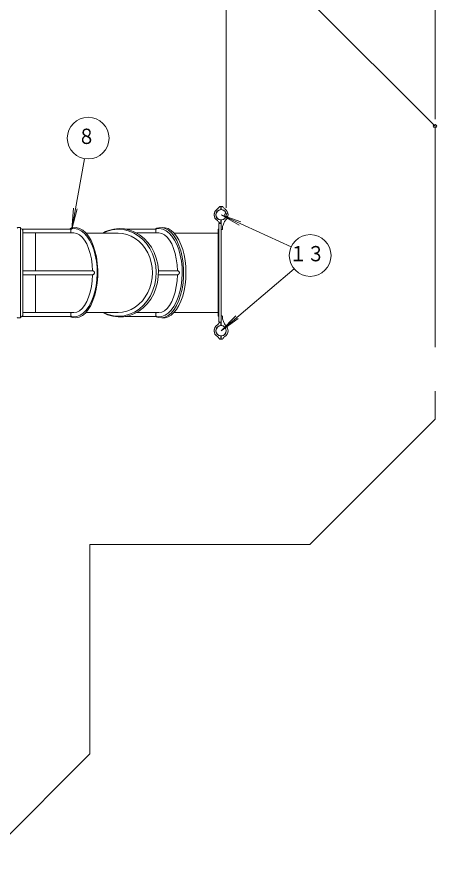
# Model space of a CAD drawing. Units: millimetres on the paper, scale 1:60. Extents: x -18 to 420, y -297 to 594.
# Drawn here: x 199.9 to 260.2, y 408.4 to 531.9 of the extents above; entities that cross this region are included whole.
import ezdxf
from ezdxf.enums import TextEntityAlignment as Align

# ---------------------------------------------------------------- set-up
doc = ezdxf.new("R2010")
doc.units = ezdxf.units.MM
doc.header["$PDMODE"] = 32
doc.header["$PDSIZE"] = 0.5
doc.linetypes.add('USER3', pattern=[63.5, 31.75, -6.35, 6.35, -6.35, 6.35, -6.35])
doc.layers.add('LY_1', color=7, linetype='Continuous', lineweight=9)
doc.styles.add('ＭＳ ゴシック', font='')
doc.styles.get('ＭＳ ゴシック').set_extended_font_data('MS Gothic')

msp = doc.modelspace()

# ---------------------------------------------------------------- linework, layer by layer
at = {"layer": 'LY_1', "lineweight": 18}
for p, q in [((259.921, 517.198), (259.921, 571.046)), ((229.921, 504.464), (229.921, 562.115)), ((209.54, 511.534), (207.71, 501.414)), ((207.71, 501.414), (207.985, 504.401)), ((207.71, 501.414), (208.499, 504.308)), ((239.241, 498.861), (229.178, 503.464)), ((229.178, 503.464), (232.005, 502.458)), ((229.178, 503.464), (231.787, 501.983)), ((202.5, 495.414), (202.5, 500.847)), ((239.679, 495.676), (229.178, 486.797)), ((202.5, 489.414), (202.5, 494.847)), ((229.178, 486.797), (231.291, 488.926)), ((229.178, 486.797), (231.629, 488.527))]:
    msp.add_line(p, q, dxfattribs=at)
at = {"layer": 'LY_1', "linetype": 'USER3', "lineweight": 18}
for p, q in [((241.912, 534.206), (259.921, 516.198)), ((259.921, 516.198), (259.921, 474.063)), ((259.921, 474.063), (241.912, 456.054)), ((241.912, 456.054), (210.339, 456.054)), ((210.339, 456.054), (210.339, 425.945)), ((210.339, 425.945), (189.621, 405.226))]:
    msp.add_line(p, q, dxfattribs=at)
at = {"layer": 'LY_1'}
for p, q in [((229.119, 504.671), (228.988, 504.666)), ((229.153, 504.245), (229.153, 504.637)), ((229.203, 504.245), (229.203, 504.637)), ((229.238, 504.671), (229.359, 504.666)), ((228.192, 503.63), (228.19, 503.63)), ((228.192, 503.297), (228.19, 503.297)), ((229.153, 502.682), (229.153, 502.29)), ((229.203, 502.682), (229.203, 501.373)), ((199.962, 501.63), (200.378, 501.63)), ((200.378, 501.63), (200.378, 488.63)), ((200.57, 501.414), (207.71, 501.414)), ((207.632, 501.527), (207.377, 501.414)), ((207.58, 501.43), (207.518, 501.414)), ((207.641, 501.445), (207.58, 501.43)), ((207.598, 501.303), (207.61, 501.331)), ((207.61, 501.331), (207.624, 501.355)), ((207.624, 501.355), (207.639, 501.376)), ((207.891, 501.599), (207.632, 501.527)), ((207.639, 501.376), (207.656, 501.392)), ((208.117, 501.484), (207.641, 501.445)), ((207.656, 501.392), (207.674, 501.404)), ((207.674, 501.404), (207.692, 501.411)), ((207.692, 501.411), (207.71, 501.414)), ((208.364, 501.623), (207.891, 501.599)), ((208.59, 501.395), (208.117, 501.484)), ((208.833, 501.509), (208.364, 501.623)), ((209.053, 501.18), (208.59, 501.395)), ((209.29, 501.259), (208.833, 501.509)), ((213.762, 501.41), (213.009, 501.214)), ((214.312, 501.379), (213.541, 501.293)), ((214.53, 501.485), (213.762, 501.41)), ((215.086, 501.335), (214.312, 501.379)), ((215.301, 501.438), (214.53, 501.485)), ((215.847, 501.165), (215.086, 501.335)), ((216.058, 501.269), (215.301, 501.438)), ((215.454, 501.414), (219.919, 501.414)), ((219.962, 501.527), (219.706, 501.414)), ((219.788, 501.43), (219.727, 501.414)), ((219.85, 501.445), (219.788, 501.43)), ((219.806, 501.303), (219.818, 501.331)), ((219.818, 501.331), (219.832, 501.355)), ((219.832, 501.355), (219.848, 501.376)), ((219.848, 501.376), (219.864, 501.392)), ((220.325, 501.484), (219.85, 501.445)), ((219.864, 501.392), (219.882, 501.404)), ((219.882, 501.404), (219.9, 501.411)), ((219.9, 501.411), (219.919, 501.414)), ((220.221, 501.599), (219.962, 501.527)), ((220.694, 501.623), (220.221, 501.599)), ((220.799, 501.395), (220.325, 501.484)), ((221.163, 501.509), (220.694, 501.623)), ((220.706, 501.622), (221.145, 501.608)), ((221.261, 501.18), (220.799, 501.395)), ((221.145, 501.608), (221.579, 501.476)), ((221.619, 501.259), (221.163, 501.509)), ((221.579, 501.476), (222, 501.228)), ((228.757, 488.88), (228.757, 501.38)), ((228.757, 501.38), (228.874, 501.38)), ((228.874, 488.097), (228.874, 502.164)), ((228.924, 502.214), (229.14, 502.214)), ((229.119, 502.256), (228.998, 502.261)), ((229.19, 488.097), (229.19, 502.164)), ((229.238, 501.34), (229.326, 501.344)), ((200.71, 501.13), (200.71, 489.13)), ((200.71, 500.847), (208.024, 500.847)), ((207.568, 501.13), (207.57, 501.167)), ((207.57, 501.093), (207.568, 501.13)), ((207.57, 501.167), (207.573, 501.204)), ((207.573, 501.057), (207.57, 501.093)), ((207.573, 501.204), (207.579, 501.239)), ((207.579, 501.022), (207.573, 501.057)), ((207.579, 501.239), (207.587, 501.272)), ((207.587, 500.989), (207.579, 501.022)), ((207.587, 501.272), (207.598, 501.303)), ((207.598, 500.958), (207.587, 500.989)), ((207.61, 500.93), (207.598, 500.958)), ((207.624, 500.905), (207.61, 500.93)), ((207.639, 500.885), (207.624, 500.905)), ((207.656, 500.869), (207.639, 500.885)), ((207.674, 500.857), (207.656, 500.869)), ((207.692, 500.849), (207.674, 500.857)), ((207.71, 500.847), (207.692, 500.849)), ((208.43, 500.781), (208.024, 500.847)), ((208.826, 500.584), (208.43, 500.781)), ((209.204, 500.262), (208.826, 500.584)), ((209.494, 500.843), (209.053, 501.18)), ((209.555, 499.821), (209.204, 500.262)), ((209.723, 500.88), (209.29, 501.259)), ((209.906, 500.392), (209.494, 500.843)), ((210.124, 500.379), (209.723, 500.88)), ((214.374, 500.83), (209.769, 500.83)), ((210.28, 499.835), (209.906, 500.392)), ((210.485, 499.766), (210.124, 500.379)), ((212.579, 501.042), (212.162, 500.83)), ((212.869, 501.11), (212.223, 500.83)), ((213.009, 501.214), (212.579, 501.042)), ((213.541, 501.293), (212.869, 501.11)), ((215.018, 500.782), (214.374, 500.83)), ((215.651, 500.636), (215.018, 500.782)), ((216.263, 500.396), (215.651, 500.636)), ((216.579, 500.87), (215.847, 501.165)), ((216.787, 500.981), (216.058, 501.269)), ((216.842, 500.067), (216.263, 500.396)), ((217.267, 500.457), (216.579, 500.87)), ((217.475, 500.58), (216.787, 500.981)), ((217.044, 500.847), (220.232, 500.847)), ((217.897, 499.935), (217.267, 500.457)), ((218.107, 500.074), (217.475, 500.58)), ((218.672, 499.473), (218.107, 500.074)), ((219.777, 501.13), (219.778, 501.167)), ((219.778, 501.093), (219.777, 501.13)), ((219.778, 501.167), (219.782, 501.204)), ((219.782, 501.057), (219.778, 501.093)), ((219.782, 501.204), (219.788, 501.239)), ((219.788, 501.022), (219.782, 501.057)), ((219.788, 501.239), (219.796, 501.272)), ((219.796, 500.989), (219.788, 501.022)), ((219.796, 501.272), (219.806, 501.303)), ((219.806, 500.958), (219.796, 500.989)), ((219.818, 500.93), (219.806, 500.958)), ((219.832, 500.905), (219.818, 500.93)), ((219.848, 500.885), (219.832, 500.905)), ((219.864, 500.869), (219.848, 500.885)), ((219.882, 500.857), (219.864, 500.869)), ((219.9, 500.849), (219.882, 500.857)), ((219.919, 500.847), (219.9, 500.849)), ((220.638, 500.781), (220.232, 500.847)), ((221.035, 500.584), (220.638, 500.781)), ((221.412, 500.262), (221.035, 500.584)), ((221.703, 500.843), (221.261, 501.18)), ((221.763, 499.821), (221.412, 500.262)), ((222.053, 500.88), (221.619, 501.259)), ((222.115, 500.392), (221.703, 500.843)), ((222, 501.228), (222.4, 500.869)), ((222.454, 500.379), (222.053, 500.88)), ((222.489, 499.835), (222.115, 500.392)), ((222.4, 500.869), (222.773, 500.405)), ((222.436, 500.83), (228.757, 500.83)), ((222.814, 499.766), (222.454, 500.379)), ((222.773, 500.405), (223.111, 499.844)), ((209.87, 499.272), (209.555, 499.821)), ((210.143, 498.627), (209.87, 499.272)), ((210.609, 499.183), (210.28, 499.835)), ((210.797, 499.055), (210.485, 499.766)), ((210.886, 498.449), (210.609, 499.183)), ((211.054, 498.261), (210.797, 499.055)), ((217.379, 499.652), (216.842, 500.067)), ((217.864, 499.161), (217.379, 499.652)), ((218.29, 498.6), (217.864, 499.161)), ((218.456, 499.314), (217.897, 499.935)), ((218.932, 498.607), (218.456, 499.314)), ((219.159, 498.788), (218.672, 499.473)), ((222.078, 499.272), (221.763, 499.821)), ((222.351, 498.627), (222.078, 499.272)), ((222.818, 499.183), (222.489, 499.835)), ((223.127, 499.055), (222.814, 499.766)), ((223.094, 498.449), (222.818, 499.183)), ((223.111, 499.844), (223.408, 499.198)), ((223.384, 498.261), (223.127, 499.055)), ((223.408, 499.198), (223.659, 498.477)), ((210.366, 497.901), (210.143, 498.627)), ((210.536, 497.111), (210.366, 497.901)), ((211.105, 497.649), (210.886, 498.449)), ((211.251, 497.4), (211.054, 498.261)), ((211.262, 496.798), (211.105, 497.649)), ((218.649, 497.98), (218.29, 498.6)), ((218.934, 497.312), (218.649, 497.98)), ((219.316, 497.828), (218.932, 498.607)), ((219.558, 498.032), (219.159, 498.788)), ((219.599, 496.994), (219.316, 497.828)), ((219.861, 497.22), (219.558, 498.032)), ((222.575, 497.901), (222.351, 498.627)), ((222.744, 497.111), (222.575, 497.901)), ((223.313, 497.649), (223.094, 498.449)), ((223.471, 496.798), (223.313, 497.649)), ((223.581, 497.4), (223.384, 498.261)), ((223.659, 498.477), (223.859, 497.695)), ((223.859, 497.695), (224.004, 496.867)), ((210.648, 496.276), (210.536, 497.111)), ((211.384, 496.491), (211.251, 497.4)), ((211.354, 495.913), (211.262, 496.798)), ((211.449, 495.554), (211.384, 496.491)), ((219.142, 496.606), (218.934, 497.312)), ((219.268, 495.874), (219.142, 496.606)), ((219.777, 496.122), (219.599, 496.994)), ((220.064, 496.368), (219.861, 497.22)), ((220.161, 495.492), (220.064, 496.368)), ((222.856, 496.276), (222.744, 497.111)), ((223.563, 495.913), (223.471, 496.798)), ((223.713, 496.491), (223.581, 497.4)), ((223.778, 495.554), (223.713, 496.491)), ((224.004, 496.867), (224.093, 496.007)), ((200.71, 495.414), (210.711, 495.414)), ((210.699, 495.414), (210.648, 496.276)), ((210.745, 495.411), (210.711, 495.414)), ((210.779, 495.404), (210.745, 495.411)), ((210.811, 495.392), (210.779, 495.404)), ((210.842, 495.376), (210.811, 495.392)), ((210.87, 495.355), (210.842, 495.376)), ((210.896, 495.331), (210.87, 495.355)), ((210.918, 495.303), (210.896, 495.331)), ((210.937, 495.272), (210.918, 495.303)), ((210.952, 495.239), (210.937, 495.272)), ((210.963, 495.204), (210.952, 495.239)), ((210.97, 495.167), (210.963, 495.204)), ((210.972, 495.13), (210.97, 495.167)), ((211.379, 495.013), (211.354, 495.913)), ((211.445, 494.607), (211.449, 495.554)), ((219.31, 495.13), (219.268, 495.874)), ((219.844, 495.229), (219.777, 496.122)), ((219.801, 494.334), (219.844, 495.229)), ((220.151, 494.609), (220.161, 495.492)), ((220.164, 495.414), (222.92, 495.414)), ((222.907, 495.414), (222.856, 496.276)), ((222.954, 495.411), (222.92, 495.414)), ((222.987, 495.404), (222.954, 495.411)), ((223.02, 495.392), (222.987, 495.404)), ((223.05, 495.376), (223.02, 495.392)), ((223.078, 495.355), (223.05, 495.376)), ((223.104, 495.331), (223.078, 495.355)), ((223.126, 495.303), (223.104, 495.331)), ((223.145, 495.272), (223.126, 495.303)), ((223.16, 495.239), (223.145, 495.272)), ((223.171, 495.204), (223.16, 495.239)), ((223.178, 495.167), (223.171, 495.204)), ((223.18, 495.13), (223.178, 495.167)), ((223.587, 495.013), (223.563, 495.913)), ((223.775, 494.607), (223.778, 495.554)), ((224.093, 496.007), (224.122, 495.13)), ((200.71, 494.847), (210.711, 494.847)), ((210.536, 493.15), (210.648, 493.985)), ((210.648, 493.985), (210.699, 494.847)), ((210.711, 494.847), (210.745, 494.849)), ((210.745, 494.849), (210.779, 494.857)), ((210.779, 494.857), (210.811, 494.869)), ((210.811, 494.869), (210.842, 494.885)), ((210.842, 494.885), (210.87, 494.905)), ((210.87, 494.905), (210.896, 494.93)), ((210.896, 494.93), (210.918, 494.958)), ((210.918, 494.958), (210.937, 494.989)), ((210.937, 494.989), (210.952, 495.022)), ((210.952, 495.022), (210.963, 495.057)), ((210.963, 495.057), (210.97, 495.093)), ((210.97, 495.093), (210.972, 495.13)), ((211.227, 493.238), (211.337, 494.115)), ((211.337, 494.115), (211.379, 495.013)), ((211.373, 493.672), (211.445, 494.607)), ((219.142, 493.655), (219.268, 494.386)), ((219.268, 494.386), (219.31, 495.13)), ((219.647, 493.456), (219.801, 494.334)), ((220.035, 493.736), (220.151, 494.609)), ((220.164, 494.847), (222.92, 494.847)), ((222.744, 493.15), (222.856, 493.985)), ((222.856, 493.985), (222.907, 494.847)), ((222.92, 494.847), (222.954, 494.849)), ((222.954, 494.849), (222.987, 494.857)), ((222.987, 494.857), (223.02, 494.869)), ((223.02, 494.869), (223.05, 494.885)), ((223.05, 494.885), (223.078, 494.905)), ((223.078, 494.905), (223.104, 494.93)), ((223.104, 494.93), (223.126, 494.958)), ((223.126, 494.958), (223.145, 494.989)), ((223.145, 494.989), (223.16, 495.022)), ((223.16, 495.022), (223.171, 495.057)), ((223.171, 495.057), (223.178, 495.093)), ((223.178, 495.093), (223.18, 495.13)), ((223.436, 493.238), (223.545, 494.115)), ((223.545, 494.115), (223.587, 495.013)), ((223.703, 493.672), (223.775, 494.607)), ((224.093, 494.254), (224.004, 493.394)), ((224.122, 495.13), (224.093, 494.254)), ((210.366, 492.36), (210.536, 493.15)), ((211.03, 491.913), (211.234, 492.767)), ((211.054, 492.398), (211.227, 493.238)), ((211.234, 492.767), (211.373, 493.672)), ((218.649, 492.28), (218.934, 492.949)), ((218.934, 492.949), (219.142, 493.655)), ((219.387, 492.612), (219.647, 493.456)), ((219.492, 492.087), (219.813, 492.889)), ((219.813, 492.889), (220.035, 493.736)), ((222.575, 492.36), (222.744, 493.15)), ((223.262, 492.398), (223.436, 493.238)), ((223.36, 491.913), (223.563, 492.767)), ((223.563, 492.767), (223.703, 493.672)), ((224.004, 493.394), (223.859, 492.565)), ((209.87, 490.989), (210.143, 491.634)), ((210.143, 491.634), (210.366, 492.36)), ((210.528, 490.9), (210.819, 491.614)), ((210.767, 491.127), (211.03, 491.913)), ((210.819, 491.614), (211.054, 492.398)), ((217.864, 491.1), (218.29, 491.66)), ((218.29, 491.66), (218.649, 492.28)), ((218.568, 491.095), (219.024, 491.819)), ((219.024, 491.819), (219.387, 492.612)), ((219.076, 491.343), (219.492, 492.087)), ((222.078, 490.989), (222.351, 491.634)), ((222.351, 491.634), (222.575, 492.36)), ((222.737, 490.9), (223.028, 491.614)), ((223.028, 491.614), (223.262, 492.398)), ((223.096, 491.127), (223.36, 491.913)), ((223.659, 491.783), (223.408, 491.063)), ((223.859, 492.565), (223.659, 491.783)), ((209.204, 489.999), (209.555, 490.44)), ((209.555, 490.44), (209.87, 490.989)), ((209.802, 489.741), (210.187, 490.271)), ((210.084, 489.824), (210.449, 490.425)), ((210.187, 490.271), (210.528, 490.9)), ((210.449, 490.425), (210.767, 491.127)), ((216.263, 489.864), (216.842, 490.194)), ((216.842, 490.194), (217.379, 490.608)), ((217.379, 490.608), (217.864, 491.1)), ((217.411, 489.909), (218.026, 490.454)), ((217.997, 490.087), (218.575, 490.672)), ((218.026, 490.454), (218.568, 491.095)), ((218.575, 490.672), (219.076, 491.343)), ((221.412, 489.999), (221.763, 490.44)), ((221.763, 490.44), (222.078, 490.989)), ((222.011, 489.741), (222.396, 490.271)), ((222.396, 490.271), (222.737, 490.9)), ((222.413, 489.824), (222.778, 490.425)), ((223.111, 490.416), (222.773, 489.856)), ((222.778, 490.425), (223.096, 491.127)), ((223.408, 491.063), (223.111, 490.416)), ((200.71, 489.414), (208.024, 489.414)), ((207.57, 489.167), (207.568, 489.13)), ((207.568, 489.13), (207.57, 489.093)), ((207.573, 489.204), (207.57, 489.167)), ((207.57, 489.093), (207.573, 489.057)), ((207.579, 489.239), (207.573, 489.204)), ((207.573, 489.057), (207.579, 489.022)), ((207.587, 489.272), (207.579, 489.239)), ((207.579, 489.022), (207.587, 488.989)), ((207.598, 489.303), (207.587, 489.272)), ((207.587, 488.989), (207.598, 488.958)), ((207.61, 489.331), (207.598, 489.303)), ((207.624, 489.355), (207.61, 489.331)), ((207.639, 489.376), (207.624, 489.355)), ((207.656, 489.392), (207.639, 489.376)), ((207.674, 489.404), (207.656, 489.392)), ((207.692, 489.411), (207.674, 489.404)), ((207.71, 489.414), (207.692, 489.411)), ((208.024, 489.414), (208.43, 489.48)), ((208.43, 489.48), (208.826, 489.676)), ((208.468, 488.83), (208.934, 489.013)), ((208.784, 488.733), (209.243, 488.969)), ((208.826, 489.676), (209.204, 489.999)), ((208.934, 489.013), (209.382, 489.318)), ((209.243, 488.969), (209.679, 489.335)), ((209.382, 489.318), (209.802, 489.741)), ((209.679, 489.335), (210.084, 489.824)), ((214.374, 489.43), (209.769, 489.43)), ((212.162, 489.43), (212.876, 489.096)), ((212.223, 489.43), (212.951, 489.122)), ((212.876, 489.096), (213.623, 488.877)), ((212.951, 489.122), (213.709, 488.938)), ((214.374, 489.43), (215.018, 489.479)), ((215.018, 489.479), (215.651, 489.624)), ((215.255, 488.952), (216.011, 489.15)), ((215.651, 489.624), (216.263, 489.864)), ((215.922, 488.952), (216.657, 489.219)), ((216.011, 489.15), (216.735, 489.471)), ((216.657, 489.219), (217.353, 489.599)), ((216.735, 489.471), (217.411, 489.909)), ((217.044, 489.414), (220.232, 489.414)), ((217.353, 489.599), (217.997, 490.087)), ((219.778, 489.167), (219.777, 489.13)), ((219.777, 489.13), (219.778, 489.093)), ((219.782, 489.204), (219.778, 489.167)), ((219.778, 489.093), (219.782, 489.057)), ((219.788, 489.239), (219.782, 489.204)), ((219.782, 489.057), (219.788, 489.022)), ((219.796, 489.272), (219.788, 489.239)), ((219.788, 489.022), (219.796, 488.989)), ((219.806, 489.303), (219.796, 489.272)), ((219.796, 488.989), (219.806, 488.958)), ((219.818, 489.331), (219.806, 489.303)), ((219.832, 489.355), (219.818, 489.331)), ((219.848, 489.376), (219.832, 489.355)), ((219.864, 489.392), (219.848, 489.376)), ((219.882, 489.404), (219.864, 489.392)), ((219.9, 489.411), (219.882, 489.404)), ((219.919, 489.414), (219.9, 489.411)), ((220.232, 489.414), (220.638, 489.48)), ((220.638, 489.48), (221.035, 489.676)), ((220.676, 488.83), (221.143, 489.013)), ((221.035, 489.676), (221.412, 489.999)), ((221.114, 488.733), (221.572, 488.969)), ((221.143, 489.013), (221.59, 489.318)), ((221.572, 488.969), (222.008, 489.335)), ((222, 489.033), (221.579, 488.785)), ((221.59, 489.318), (222.011, 489.741)), ((222.4, 489.392), (222, 489.033)), ((222.008, 489.335), (222.413, 489.824)), ((222.773, 489.856), (222.4, 489.392)), ((222.436, 489.43), (228.757, 489.43)), ((199.962, 488.63), (200.378, 488.63)), ((200.57, 488.847), (207.71, 488.847)), ((207.377, 488.847), (207.842, 488.672)), ((207.518, 488.847), (207.993, 488.775)), ((207.598, 488.958), (207.61, 488.93)), ((207.61, 488.93), (207.624, 488.905)), ((207.624, 488.905), (207.639, 488.885)), ((207.639, 488.885), (207.656, 488.869)), ((207.656, 488.869), (207.674, 488.857)), ((207.674, 488.857), (207.692, 488.849)), ((207.692, 488.849), (207.71, 488.847)), ((207.842, 488.672), (208.314, 488.634)), ((207.993, 488.775), (208.468, 488.83)), ((208.314, 488.634), (208.784, 488.733)), ((213.623, 488.877), (214.39, 488.78)), ((213.709, 488.938), (214.483, 488.88)), ((214.39, 488.78), (215.161, 488.805)), ((214.483, 488.88), (215.255, 488.952)), ((215.161, 488.805), (215.922, 488.952)), ((215.454, 488.847), (219.919, 488.847)), ((219.706, 488.847), (220.171, 488.672)), ((219.727, 488.847), (220.201, 488.775)), ((219.806, 488.958), (219.818, 488.93)), ((219.818, 488.93), (219.832, 488.905)), ((219.832, 488.905), (219.848, 488.885)), ((219.848, 488.885), (219.864, 488.869)), ((219.864, 488.869), (219.882, 488.857)), ((219.882, 488.857), (219.9, 488.849)), ((219.9, 488.849), (219.919, 488.847)), ((220.171, 488.672), (220.644, 488.634)), ((220.201, 488.775), (220.676, 488.83)), ((220.644, 488.634), (221.114, 488.733)), ((221.145, 488.653), (220.706, 488.639)), ((221.579, 488.785), (221.145, 488.653)), ((228.757, 488.88), (228.874, 488.88)), ((228.924, 488.047), (229.14, 488.047)), ((229.119, 488.004), (228.998, 488)), ((229.153, 487.578), (229.153, 487.971)), ((229.203, 487.578), (229.203, 488.888)), ((229.238, 488.921), (229.326, 488.916)), ((228.192, 486.964), (228.19, 486.964)), ((228.192, 486.63), (228.19, 486.63)), ((229.119, 485.59), (228.988, 485.594)), ((229.153, 486.016), (229.153, 485.623)), ((229.203, 486.016), (229.203, 485.623)), ((229.238, 485.59), (229.359, 485.594))]:
    msp.add_line(p, q, dxfattribs=at)
at = {"layer": 'LY_1', "lineweight": 18}
for centre in [(210.073, 514.487), (241.97, 497.613)]:
    msp.add_circle(centre, 3, dxfattribs=at)
at = {"layer": 'LY_1'}
for centre in [(229.178, 503.464), (229.178, 486.797)]:
    msp.add_circle(centre, 0.743, dxfattribs=at)
for centre, radius, start, end in [((229.178, 503.464), 1, 122.72719, 180), ((229.178, 503.464), 0.75, 94.27066, 180), ((228.187, 505.006), 0.833, 302.72719, 332.54116), ((229, 504.583), 0.0833, 92, 152.54116), ((229.12, 504.637), 0.0333, 0, 92), ((229.12, 504.245), 0.0333, 274.27066, 0), ((229.237, 504.637), 0.0333, 88, 180), ((229.237, 504.245), 0.0333, 180, 265.72934), ((229.178, 503.464), 0.75, 0, 85.72934), ((229.356, 504.583), 0.0833, 27.45884, 88), ((230.169, 505.006), 0.833, 207.45884, 237.27281), ((229.178, 503.464), 1, 0, 57.2728), ((229.178, 503.464), 1.017, 171.37307, 180), ((229.178, 503.464), 1.017, 180, 188.62693), ((228.19, 503.614), 0.0167, 90, 171.37307), ((228.19, 503.314), 0.0167, 188.62693, 270), ((229.178, 503.464), 1, 180, 237.27281), ((229.178, 503.464), 0.75, 180, 265.72934), ((228.187, 501.921), 0.833, 27.45884, 57.2728), ((229.12, 502.682), 0.0333, 0, 85.72934), ((229.237, 502.682), 0.0333, 94.27066, 180), ((229.178, 503.464), 0.75, 274.27066, 0), ((231.523, 501.336), 2.167, 137.78276, 178.91585), ((229.178, 503.464), 1, 317.78276, 0), ((199.962, 501.547), 0.0833, 90, 180), ((200.354, 501.13), 0.356, 0, 86.17758), ((228.924, 502.164), 0.05, 90, 180), ((229, 502.344), 0.0833, 207.45884, 268), ((229.12, 502.29), 0.0333, 268, 0), ((229.14, 502.164), 0.05, 0, 90), ((229.237, 501.373), 0.0333, 180, 273), ((229.324, 501.377), 0.0333, 273, 358.91585), ((200.354, 489.13), 0.356, 273.82241, 0), ((199.962, 488.714), 0.0833, 180, 270), ((228.187, 488.339), 0.833, 302.72719, 332.54116), ((228.924, 488.097), 0.05, 180, 270), ((229, 487.917), 0.0833, 92, 152.54116), ((229.12, 487.971), 0.0333, 0, 92), ((229.14, 488.097), 0.05, 270, 0), ((229.237, 488.888), 0.0333, 87, 180), ((229.324, 488.883), 0.0333, 1.08415, 87), ((231.523, 488.925), 2.167, 181.08415, 222.21724), ((229.178, 486.797), 1.017, 171.37307, 180), ((229.178, 486.797), 1.017, 180, 188.62693), ((228.19, 486.947), 0.0167, 90, 171.37307), ((228.19, 486.647), 0.0167, 188.62693, 270), ((229.178, 486.797), 1, 122.72719, 180), ((229.178, 486.797), 1, 180, 237.27281), ((229.178, 486.797), 0.75, 94.27066, 180), ((229.178, 486.797), 0.75, 180, 265.72934), ((229.12, 487.578), 0.0333, 274.27066, 0), ((229.237, 487.578), 0.0333, 180, 265.72934), ((229.178, 486.797), 0.75, 0, 85.72934), ((229.178, 486.797), 0.75, 274.27066, 0), ((229.178, 486.797), 1, 302.72719, 0), ((229.178, 486.797), 1, 0, 42.21724), ((228.187, 485.255), 0.833, 27.45884, 57.2728), ((229, 485.677), 0.0833, 207.45884, 268), ((229.12, 485.623), 0.0333, 268, 0), ((229.12, 486.016), 0.0333, 0, 85.72934), ((229.237, 486.016), 0.0333, 94.27066, 180), ((229.237, 485.623), 0.0333, 180, 272), ((229.356, 485.677), 0.0833, 272, 332.54116), ((230.169, 485.255), 0.833, 122.72719, 152.54116)]:
    msp.add_arc(centre, radius, start, end, dxfattribs=at)
for p in [(259.921, 516.198), (259.921, 516.198), (229.921, 503.464), (229.921, 503.464)]:
    msp.add_point(p, dxfattribs=at)

# ---------------------------------------------------------------- texts
at = {"layer": 'LY_1', "style": 'ＭＳ ゴシック', "width": 0.85}
for s, p in [('８', (208.573, 512.987)), ('１３', (238.97, 496.113))]:
    msp.add_text(s, height=2.199, dxfattribs=at).set_placement(p, align=Align.BOTTOM_LEFT)

doc.saveas('drawing.dxf')
